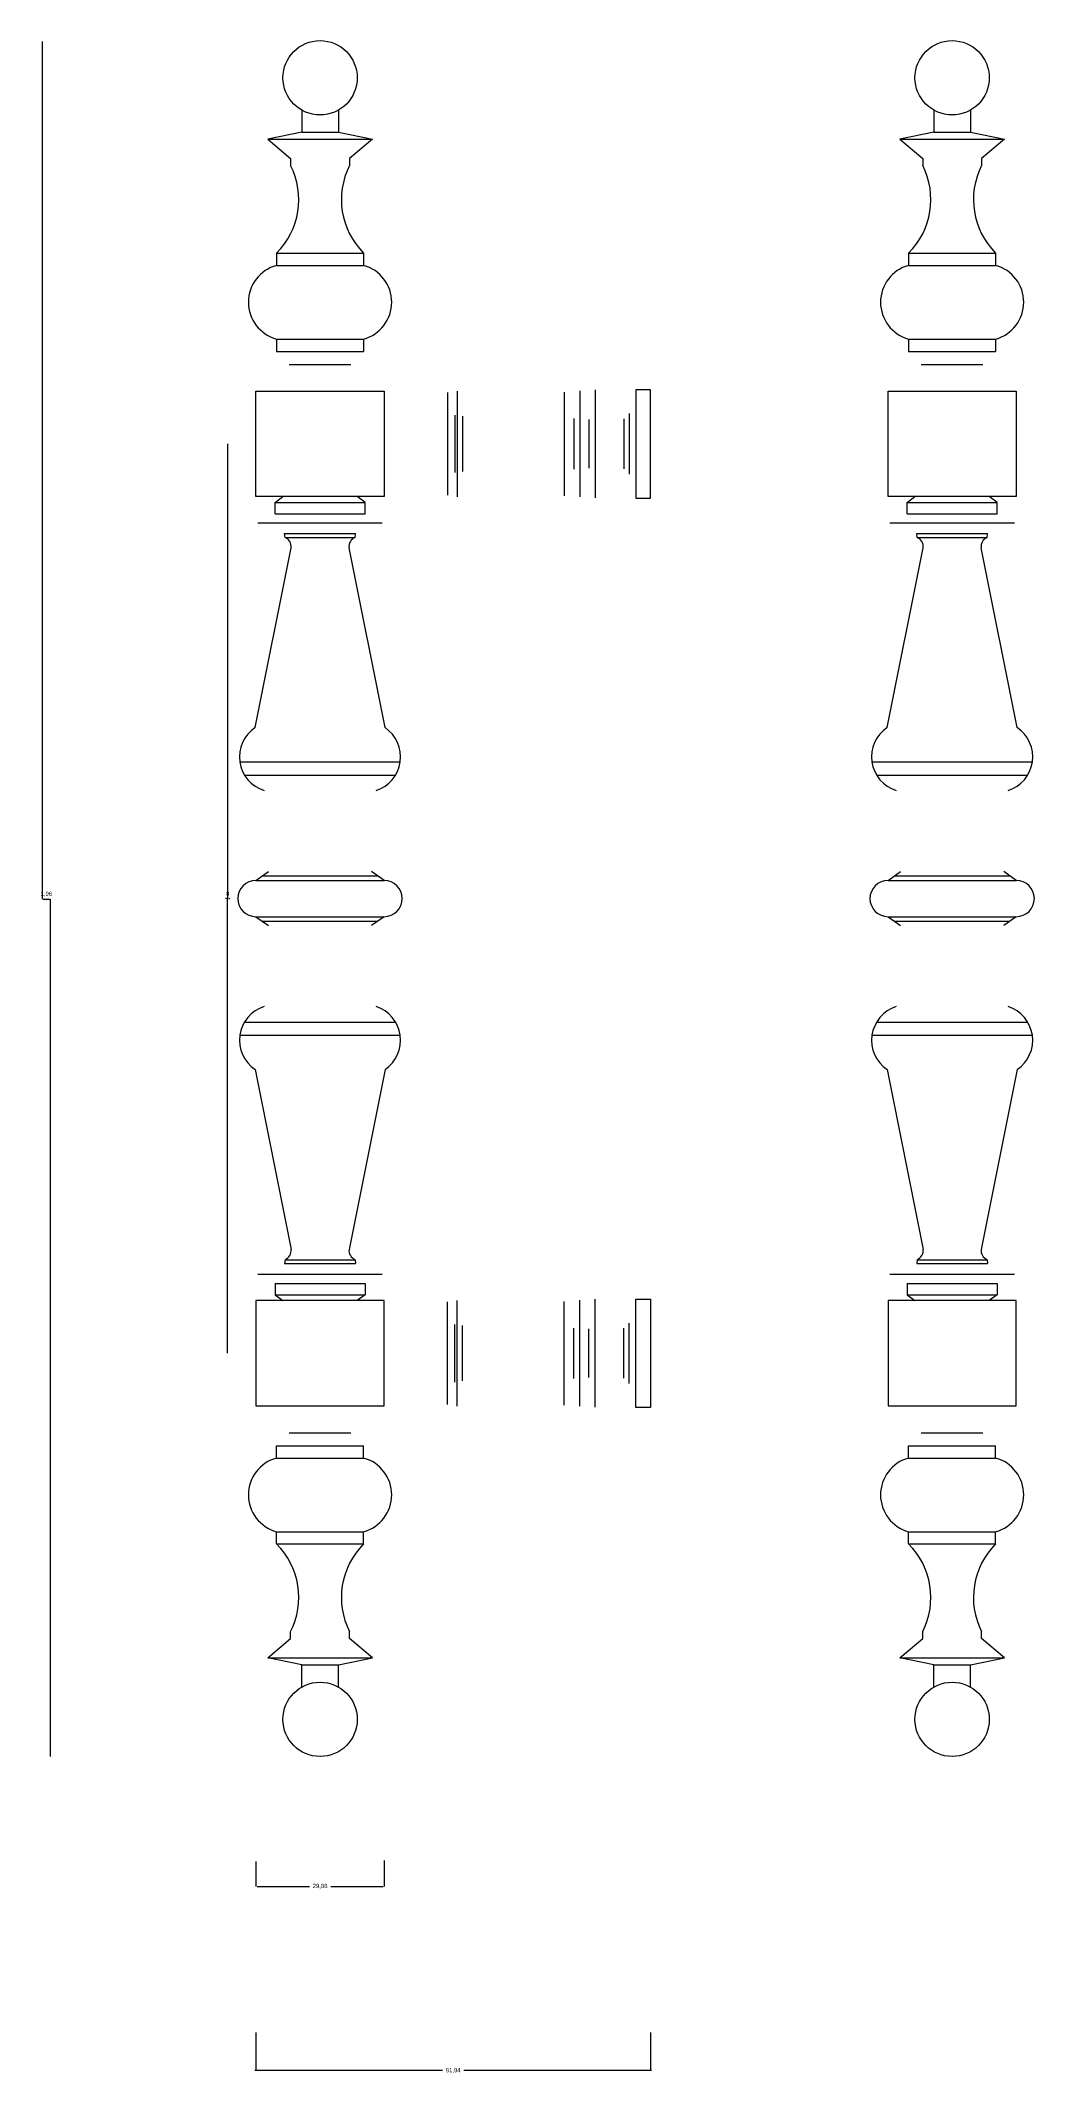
# Model space of a CAD drawing. Header units: metres. Extents: x 142 to 373, y 1102 to 1576.
import ezdxf

# ---------------------------------------------------------------- set-up
doc = ezdxf.new("R2010")
doc.units = ezdxf.units.M
for name, color, linetype in [('3', 3, 'Continuous'), ('7', 7, 'Continuous'), ('DIM', 3, 'Continuous')]:
    doc.layers.add(name, color=color, linetype=linetype)
doc.dimstyles.get("Standard").update_dxf_attribs({"dimtxt": 2.5, "dimasz": 2.5, "dimexe": 1.25, "dimexo": 0.625, "dimtad": 1, "dimcen": 2.5, "dimazin": 3, "dimtfac": 1, "dimtmove": 0, "dimatfit": 3})

# ---------------------------------------------------------------- blocks, each defined once
blk = doc.blocks.new('*D1')
for p, q in [((141.91, 1575.56), (141.91, 1375.67)), ((142.16, 1375.67), (143.62, 1375.67)), ((143.87, 1175.77), (143.87, 1375.67))]:
    blk.add_line(p, q)
at = {"layer": 'Defpoints'}
for p in [(141.91, 1575.56), (141.91, 1375.67), (143.87, 1175.77)]:
    blk.add_point(p, dxfattribs=at)
at = {"layer": 'DIM', "insert": (142.89, 1376.795), "char_height": 1, "attachment_point": 5}
blk.add_mtext('1,96', dxfattribs=at)
blk = doc.blocks.new('*D2')
for p, q in [((191.76, 1111.45), (191.76, 1102.56)), ((283.7, 1111.45), (283.7, 1102.56)), ((235.23, 1102.56), (191.51, 1102.56)), ((283.95, 1102.56), (240.23, 1102.56))]:
    blk.add_line(p, q)
at = {"layer": 'Defpoints'}
for p in [(191.76, 1111.45), (283.7, 1111.45), (283.7, 1102.56)]:
    blk.add_point(p, dxfattribs=at)
at = {"layer": 'DIM', "insert": (237.73, 1102.56), "char_height": 1, "attachment_point": 5}
blk.add_mtext('91,94', dxfattribs=at)
blk = doc.blocks.new('*D3')
for p, q in [((221.64, 1151.51), (221.64, 1145.5)), ((191.76, 1151.31), (191.76, 1145.5)), ((192.01, 1145.5), (204.2, 1145.5)), ((209.2, 1145.5), (221.39, 1145.5))]:
    blk.add_line(p, q)
at = {"layer": 'Defpoints'}
for p in [(221.64, 1151.51), (191.76, 1151.31), (191.76, 1145.5)]:
    blk.add_point(p, dxfattribs=at)
at = {"layer": 'DIM', "insert": (206.7, 1145.5), "char_height": 1, "attachment_point": 5}
blk.add_mtext('29,88', dxfattribs=at)
blk = doc.blocks.new('*D4')
for p, q in [((185.15, 1481.77), (185.15, 1375.77)), ((184.9, 1375.77), (184.65, 1375.77)), ((185.15, 1269.77), (185.15, 1375.77)), ((185.15, 1375.77), (185.15, 1375.77)), ((185.4, 1375.77), (185.65, 1375.77))]:
    blk.add_line(p, q)
at = {"layer": 'Defpoints'}
for p in [(185.15, 1481.77), (185.15, 1375.77), (185.15, 1269.77)]:
    blk.add_point(p, dxfattribs=at)
at = {"layer": 'DIM', "insert": (185.15, 1376.895), "char_height": 1, "attachment_point": 5}
blk.add_mtext('0', dxfattribs=at)

msp = doc.modelspace()

# ---------------------------------------------------------------- linework, layer by layer
at = {"layer": '3'}
for p, q in [((202.42, 1554.44), (210.97, 1554.44)), ((349.76, 1554.44), (358.31, 1554.44)), ((194.51, 1552.81), (218.88, 1552.81)), ((341.84, 1552.81), (366.22, 1552.81)), ((196.56, 1526.24), (216.84, 1526.24)), ((343.89, 1526.24), (364.17, 1526.24)), ((196.56, 1523.37), (216.84, 1523.37)), ((343.89, 1523.37), (364.17, 1523.37)), ((196.56, 1506.2), (216.84, 1506.2)), ((196.56, 1503.34), (216.84, 1503.34)), ((343.89, 1506.2), (364.17, 1506.2)), ((343.89, 1503.34), (364.17, 1503.34)), ((199.51, 1500.31), (213.89, 1500.31)), ((346.84, 1500.31), (361.22, 1500.31)), ((236.37, 1493.73), (236.37, 1469.82)), ((238.63, 1494.09), (238.63, 1469.46)), ((263.56, 1493.86), (263.56, 1469.68)), ((267.22, 1494.12), (267.22, 1469.43)), ((270.81, 1494.38), (270.81, 1469.17)), ((238.09, 1488.47), (238.09, 1475.07)), ((239.91, 1488.24), (239.91, 1475.31)), ((278.77, 1488.82), (278.77, 1474.73)), ((265.82, 1487.65), (265.82, 1475.9)), ((269.37, 1487.45), (269.37, 1476.1)), ((277.51, 1487.6), (277.51, 1475.95)), ((196.2, 1468.14), (217.2, 1468.14)), ((196.2, 1465.48), (217.2, 1465.48)), ((343.53, 1468.14), (364.53, 1468.14)), ((343.53, 1465.48), (364.53, 1465.48)), ((192.2, 1463.34), (221.2, 1463.34)), ((198.44, 1460.89), (214.95, 1460.89)), ((198.55, 1459.97), (214.85, 1459.97)), ((339.53, 1463.34), (368.53, 1463.34)), ((345.78, 1460.89), (362.28, 1460.89)), ((345.88, 1459.97), (362.18, 1459.97)), ((188, 1407.64), (225.4, 1407.64)), ((335.33, 1407.64), (372.73, 1407.64)), ((189.1, 1404.55), (224.3, 1404.55)), ((336.43, 1404.55), (371.63, 1404.55)), ((191.76, 1380), (221.64, 1380)), ((193.22, 1381.04), (220.17, 1381.04)), ((339.09, 1380), (368.97, 1380)), ((340.55, 1381.04), (367.51, 1381.04)), ((191.76, 1371.55), (221.64, 1371.55)), ((193.22, 1370.5), (220.17, 1370.5)), ((339.09, 1371.55), (368.97, 1371.55)), ((340.55, 1370.5), (367.51, 1370.5)), ((189.1, 1346.99), (224.3, 1346.99)), ((336.43, 1346.99), (371.63, 1346.99)), ((188, 1343.91), (225.4, 1343.91)), ((335.33, 1343.91), (372.73, 1343.91)), ((198.44, 1290.66), (214.95, 1290.66)), ((198.55, 1291.58), (214.85, 1291.58)), ((345.78, 1290.66), (362.28, 1290.66)), ((345.88, 1291.58), (362.18, 1291.58)), ((192.2, 1288.21), (221.2, 1288.21)), ((196.2, 1286.06), (217.2, 1286.06)), ((339.53, 1288.21), (368.53, 1288.21)), ((343.53, 1286.06), (364.53, 1286.06)), ((196.2, 1283.41), (217.2, 1283.41)), ((236.37, 1257.82), (236.37, 1281.73)), ((238.63, 1257.46), (238.63, 1282.09)), ((263.56, 1257.68), (263.56, 1281.86)), ((267.22, 1257.43), (267.22, 1282.12)), ((270.81, 1257.17), (270.81, 1282.38)), ((343.53, 1283.41), (364.53, 1283.41)), ((238.09, 1263.07), (238.09, 1276.47)), ((239.91, 1263.31), (239.91, 1276.24)), ((265.82, 1263.9), (265.82, 1275.65)), ((269.37, 1264.1), (269.37, 1275.45)), ((277.51, 1263.95), (277.51, 1275.6)), ((278.77, 1262.73), (278.77, 1276.82)), ((199.51, 1251.23), (213.89, 1251.23)), ((346.84, 1251.23), (361.22, 1251.23)), ((196.56, 1248.2), (216.84, 1248.2)), ((343.89, 1248.2), (364.17, 1248.2)), ((196.56, 1245.34), (216.84, 1245.34)), ((343.89, 1245.34), (364.17, 1245.34)), ((196.56, 1228.17), (216.84, 1228.17)), ((343.89, 1228.17), (364.17, 1228.17)), ((196.56, 1225.31), (216.84, 1225.31)), ((343.89, 1225.31), (364.17, 1225.31)), ((194.51, 1198.74), (218.88, 1198.74)), ((202.42, 1197.1), (210.97, 1197.1)), ((341.84, 1198.74), (366.22, 1198.74)), ((349.76, 1197.1), (358.31, 1197.1))]:
    msp.add_line(p, q, dxfattribs=at)
at = {"layer": '7'}
for p, q in [((202.42, 1559.58), (202.42, 1554.44)), ((210.97, 1559.58), (210.97, 1554.44)), ((349.76, 1559.58), (349.76, 1554.44)), ((358.31, 1559.58), (358.31, 1554.44)), ((202.42, 1554.44), (194.51, 1552.81)), ((210.97, 1554.44), (218.88, 1552.81)), ((349.76, 1554.44), (341.84, 1552.81)), ((358.31, 1554.44), (366.22, 1552.81)), ((194.51, 1552.81), (199.83, 1548.31)), ((218.88, 1552.81), (213.56, 1548.31)), ((341.84, 1552.81), (347.16, 1548.31)), ((366.22, 1552.81), (360.9, 1548.31)), ((199.83, 1548.31), (199.83, 1546.67)), ((213.56, 1548.31), (213.56, 1546.67)), ((347.16, 1548.31), (347.16, 1546.67)), ((360.9, 1548.31), (360.9, 1546.67)), ((196.56, 1526.24), (196.56, 1523.37)), ((216.84, 1526.24), (216.84, 1523.37)), ((343.89, 1526.24), (343.89, 1523.37)), ((364.17, 1526.24), (364.17, 1523.37)), ((196.56, 1506.2), (196.56, 1503.34)), ((216.84, 1506.2), (216.84, 1503.34)), ((343.89, 1506.2), (343.89, 1503.34)), ((364.17, 1506.2), (364.17, 1503.34)), ((196.2, 1468.14), (198.04, 1469.51)), ((217.2, 1468.14), (215.36, 1469.51)), ((343.53, 1468.14), (345.37, 1469.51)), ((364.53, 1468.14), (362.69, 1469.51)), ((196.2, 1465.48), (196.2, 1468.14)), ((217.2, 1465.48), (217.2, 1468.14)), ((343.53, 1465.48), (343.53, 1468.14)), ((364.53, 1465.48), (364.53, 1468.14)), ((198.55, 1459.97), (198.44, 1460.89)), ((214.85, 1459.97), (214.95, 1460.89)), ((345.88, 1459.97), (345.78, 1460.89)), ((362.18, 1459.97), (362.28, 1460.89)), ((191.56, 1415.63), (199.95, 1457.56)), ((221.83, 1415.63), (213.44, 1457.56)), ((338.89, 1415.63), (347.29, 1457.56)), ((369.17, 1415.63), (360.77, 1457.56)), ((191.76, 1380), (194.68, 1382.09)), ((221.64, 1380), (218.71, 1382.09)), ((339.09, 1380), (342.02, 1382.09)), ((368.97, 1380), (366.04, 1382.09)), ((191.76, 1371.55), (194.68, 1369.46)), ((221.64, 1371.55), (218.71, 1369.46)), ((339.09, 1371.55), (342.02, 1369.46)), ((368.97, 1371.55), (366.04, 1369.46)), ((191.56, 1335.91), (199.95, 1293.99)), ((221.83, 1335.91), (213.44, 1293.99)), ((338.89, 1335.91), (347.29, 1293.99)), ((369.17, 1335.91), (360.77, 1293.99)), ((198.55, 1291.58), (198.44, 1290.66)), ((214.85, 1291.58), (214.95, 1290.66)), ((345.88, 1291.58), (345.78, 1290.66)), ((362.18, 1291.58), (362.28, 1290.66)), ((196.2, 1286.06), (196.2, 1283.41)), ((217.2, 1286.06), (217.2, 1283.41)), ((343.53, 1286.06), (343.53, 1283.41)), ((364.53, 1286.06), (364.53, 1283.41)), ((196.2, 1283.41), (198.04, 1282.04)), ((217.2, 1283.41), (215.36, 1282.04)), ((343.53, 1283.41), (345.37, 1282.04)), ((364.53, 1283.41), (362.69, 1282.04)), ((196.56, 1245.34), (196.56, 1248.2)), ((216.84, 1245.34), (216.84, 1248.2)), ((343.89, 1245.34), (343.89, 1248.2)), ((364.17, 1245.34), (364.17, 1248.2)), ((196.56, 1225.31), (196.56, 1228.17)), ((216.84, 1225.31), (216.84, 1228.17)), ((343.89, 1225.31), (343.89, 1228.17)), ((364.17, 1225.31), (364.17, 1228.17)), ((199.83, 1203.24), (199.83, 1204.87)), ((213.56, 1203.24), (213.56, 1204.87)), ((347.16, 1203.24), (347.16, 1204.87)), ((360.9, 1203.24), (360.9, 1204.87)), ((194.51, 1198.74), (199.83, 1203.24)), ((218.88, 1198.74), (213.56, 1203.24)), ((341.84, 1198.74), (347.16, 1203.24)), ((366.22, 1198.74), (360.9, 1203.24)), ((202.42, 1197.1), (194.51, 1198.74)), ((202.42, 1191.96), (202.42, 1197.1)), ((210.97, 1197.1), (218.88, 1198.74)), ((210.97, 1191.96), (210.97, 1197.1)), ((349.76, 1197.1), (341.84, 1198.74)), ((349.76, 1191.96), (349.76, 1197.1)), ((358.31, 1197.1), (366.22, 1198.74)), ((358.31, 1191.96), (358.31, 1197.1))]:
    msp.add_line(p, q, dxfattribs=at)
for points in [[(191.76, 1494.04), (221.64, 1494.04), (221.64, 1469.51), (191.76, 1469.51)], [(283.7, 1494.4), (280.27, 1494.4), (280.27, 1469.15), (283.7, 1469.15)], [(339.09, 1494.04), (368.97, 1494.04), (368.97, 1469.51), (339.09, 1469.51)], [(191.76, 1257.51), (221.64, 1257.51), (221.64, 1282.04), (191.76, 1282.04)], [(283.7, 1257.15), (280.27, 1257.15), (280.27, 1282.4), (283.7, 1282.4)], [(339.09, 1257.51), (368.97, 1257.51), (368.97, 1282.04), (339.09, 1282.04)]]:
    msp.add_lwpolyline(points, close=True, dxfattribs=at)
for centre in [(206.7, 1567.11), (354.03, 1567.11), (206.7, 1184.43), (354.03, 1184.43)]:
    msp.add_circle(centre, 8.66, dxfattribs=at)
for centre, radius, start, end in [((184.14, 1538.71), 17.6, 314.88, 26.92), ((229.26, 1538.71), 17.6, 153.08, 225.12), ((331.47, 1538.71), 17.6, 314.88, 26.92), ((376.59, 1538.71), 17.6, 153.08, 225.12), ((198.9, 1514.79), 8.9, 105.25, 254.75), ((214.5, 1514.79), 8.9, 285.25, 74.75), ((346.23, 1514.79), 8.9, 105.25, 254.75), ((361.83, 1514.79), 8.9, 285.25, 74.75), ((197.6, 1457.8), 2.37, 354.25, 66.38), ((215.8, 1457.8), 2.37, 113.62, 185.75), ((344.93, 1457.8), 2.37, 354.25, 66.38), ((363.13, 1457.8), 2.37, 113.62, 185.75), ((196.14, 1408.8), 8.22, 123.83, 252.45), ((217.26, 1408.8), 8.22, 287.55, 56.17), ((343.47, 1408.8), 8.22, 123.83, 252.45), ((364.59, 1408.8), 8.22, 287.55, 56.17), ((191.76, 1375.77), 4.22, 90, 270), ((221.64, 1375.77), 4.22, 270, 90), ((339.09, 1375.77), 4.22, 90, 270), ((368.97, 1375.77), 4.22, 270, 90), ((196.14, 1342.74), 8.22, 107.55, 236.17), ((217.26, 1342.74), 8.22, 303.83, 72.45), ((343.47, 1342.74), 8.22, 107.55, 236.17), ((364.59, 1342.74), 8.22, 303.83, 72.45), ((197.6, 1293.75), 2.37, 293.62, 5.75), ((215.8, 1293.75), 2.37, 174.25, 246.38), ((344.93, 1293.75), 2.37, 293.62, 5.75), ((363.13, 1293.75), 2.37, 174.25, 246.38), ((198.9, 1236.76), 8.9, 105.25, 254.75), ((214.5, 1236.76), 8.9, 285.25, 74.75), ((346.23, 1236.76), 8.9, 105.25, 254.75), ((361.83, 1236.76), 8.9, 285.25, 74.75), ((184.14, 1212.84), 17.6, 333.08, 45.12), ((229.26, 1212.84), 17.6, 134.88, 206.92), ((331.47, 1212.84), 17.6, 333.08, 45.12), ((376.59, 1212.84), 17.6, 134.88, 206.92)]:
    msp.add_arc(centre, radius, start, end, dxfattribs=at)

# ---------------------------------------------------------------- dimensions: what is measured, and where the dimension line sits
at = {"layer": 'DIM'}
for base, p1, p2, picture, middle in [((141.91, 1375.67), (141.91, 1575.56), (143.87, 1175.77), '*D1', (142.89, 1376.795)), ((185.15, 1375.77), (185.15, 1481.77), (185.15, 1269.77), '*D4', (185.15, 1376.895)), ((191.76, 1145.5), (191.76, 1151.31), (221.64, 1151.51), '*D3', (206.7, 1145.5)), ((283.7, 1102.56), (283.7, 1111.45), (191.76, 1111.45), '*D2', (237.73, 1102.56))]:
    dim = msp.add_linear_dim(base=base, p1=p1, p2=p2, dimstyle='Standard', dxfattribs=at)
    dim.commit()
    dim.dimension.update_dxf_attribs({"geometry": picture, "text_midpoint": middle})

doc.saveas('drawing.dxf')
